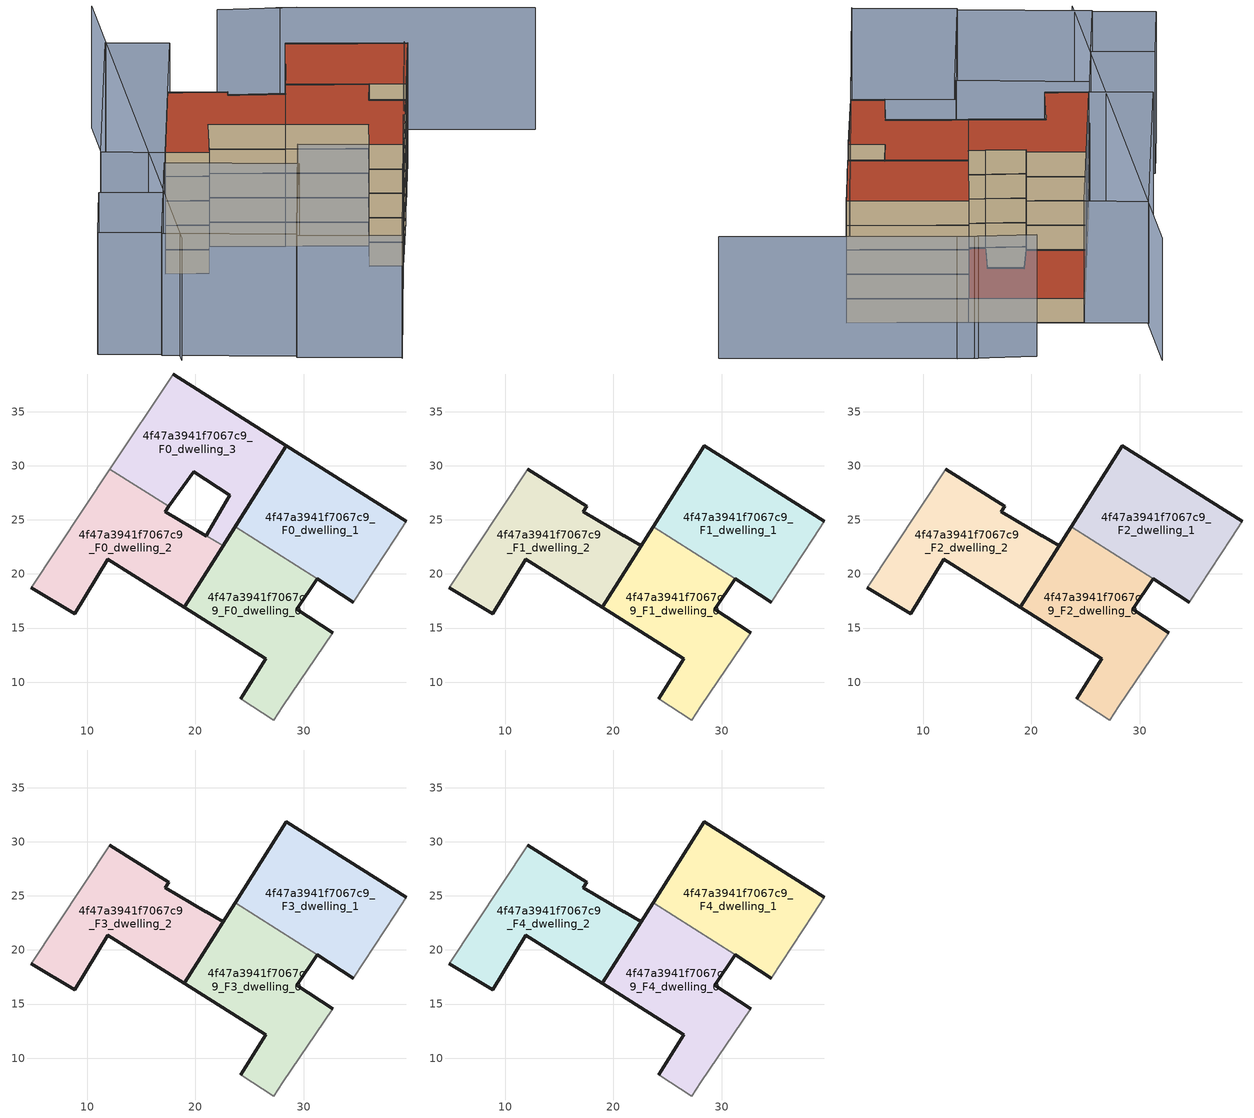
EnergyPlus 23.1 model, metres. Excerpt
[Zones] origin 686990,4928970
4f47a3941f7067c9_F0_dwelling_0
 floor ground (EU_floor_Construction): 28.08,7.77 32.7,14.59 29.38,16.72 31.25,19.58 23.66,24.37 18.95,16.9 26.48,12.15 24.17,8.45 27.26,6.5 z0
 wall outside (EU_wall_Construction): 31.25,19.58 29.38,16.72 32.7,14.59 / 24.17,8.45 26.48,12.15 18.95,16.9 23.66,24.37 z0:3
 wall adiabatic (EU_wall_Construction): 32.7,14.59 28.08,7.77 27.26,6.5 24.17,8.45 z0:3
 wall to 4f47a3941f7067c9_F0_dwelling_1 (EU_wall_Construction): 23.66,24.37 31.25,19.58 z0:3
4f47a3941f7067c9_F0_dwelling_1
 floor ground (EU_floor_Construction): 34.57,17.4 38.45,23.29 39.49,24.88 28.4,31.88 23.66,24.37 31.25,19.58 z0
 wall outside (EU_wall_Construction): 34.57,17.4 31.25,19.58 / 23.66,24.37 28.4,31.88 39.49,24.88 z0:3
 wall adiabatic (EU_wall_Construction): 39.49,24.88 38.45,23.29 34.57,17.4 z0:3
4f47a3941f7067c9_F0_dwelling_2
 floor ground (EU_floor_Construction): 18.95,16.9 22.56,22.61 22.56,22.62 20.98,23.54 20.97,23.54 17.2,25.75 17.55,26.25 12.09,29.7 4.82,18.75 8.84,16.32 11.9,21.36 z0
 wall outside (EU_wall_Construction): 22.56,22.62 22.56,22.61 18.95,16.9 11.9,21.36 8.84,16.32 4.82,18.75 / 17.55,26.25 17.2,25.75 20.97,23.54 20.98,23.54 z0:3
 wall to 4f47a3941f7067c9_F0_dwelling_3 (EU_wall_Construction): 20.98,23.54 22.56,22.62 / 12.09,29.7 17.55,26.25 z0:3
 wall adiabatic (EU_wall_Construction): 4.82,18.75 12.09,29.7 z0:3
4f47a3941f7067c9_F0_dwelling_3
 floor ground (EU_floor_Construction): 22.77,22.95 28.4,31.88 17.93,38.49 12.09,29.7 17.55,26.25 19.84,29.47 23.16,27.29 21.21,23.94 20.98,23.54 22.56,22.62 z0
 wall outside (EU_wall_Construction): 20.98,23.54 21.21,23.94 23.16,27.29 19.84,29.47 17.55,26.25 / 17.93,38.49 28.4,31.88 22.77,22.95 22.56,22.62 z0:3
 wall adiabatic (EU_wall_Construction): 12.09,29.7 17.93,38.49 z0:3
 roof outside (EU_roof_Construction): 28.4,31.88 22.77,22.95 22.56,22.62 20.98,23.54 21.21,23.94 23.16,27.29 19.84,29.47 17.55,26.25 12.09,29.7 17.93,38.49 z3
4f47a3941f7067c9_F1_dwelling_0
 floor to 4f47a3941f7067c9_F0_dwelling_0 (EU_floor_Construction): 28.08,7.77 32.7,14.59 29.38,16.72 31.25,19.58 23.66,24.37 18.95,16.9 26.48,12.15 24.17,8.45 27.26,6.5 z3
 wall outside (EU_wall_Construction): 31.25,19.58 29.38,16.72 32.7,14.59 / 24.17,8.45 26.48,12.15 18.95,16.9 23.66,24.37 z3:6
 wall adiabatic (EU_wall_Construction): 32.7,14.59 28.08,7.77 27.26,6.5 24.17,8.45 z3:6
 wall to 4f47a3941f7067c9_F1_dwelling_1 (EU_wall_Construction): 23.66,24.37 31.25,19.58 z3:6
4f47a3941f7067c9_F1_dwelling_1
 floor to 4f47a3941f7067c9_F0_dwelling_1 (EU_floor_Construction): 34.57,17.4 38.45,23.29 39.49,24.88 28.4,31.88 23.66,24.37 31.25,19.58 z3
 wall outside (EU_wall_Construction): 34.57,17.4 31.25,19.58 / 23.66,24.37 28.4,31.88 39.49,24.88 z3:6
 wall adiabatic (EU_wall_Construction): 39.49,24.88 38.45,23.29 34.57,17.4 z3:6
4f47a3941f7067c9_F1_dwelling_2
 floor to 4f47a3941f7067c9_F0_dwelling_2 (EU_floor_Construction): 18.95,16.9 22.56,22.61 22.56,22.62 20.98,23.54 20.97,23.54 17.2,25.75 17.55,26.25 12.09,29.7 4.82,18.75 8.84,16.32 11.9,21.36 z3
 wall outside (EU_wall_Construction): 12.09,29.7 17.55,26.25 17.2,25.75 20.97,23.54 20.98,23.54 22.56,22.62 22.56,22.61 18.95,16.9 11.9,21.36 8.84,16.32 4.82,18.75 z3:6
 wall adiabatic (EU_wall_Construction): 4.82,18.75 12.09,29.7 z3:6
4f47a3941f7067c9_F2_dwelling_0
 floor to 4f47a3941f7067c9_F1_dwelling_0 (EU_floor_Construction): 28.08,7.77 32.7,14.59 29.38,16.72 31.25,19.58 23.66,24.37 18.95,16.9 26.48,12.15 24.17,8.45 27.26,6.5 z6
 wall outside (EU_wall_Construction): 31.25,19.58 29.38,16.72 32.7,14.59 / 24.17,8.45 26.48,12.15 18.95,16.9 23.66,24.37 z6:9
 wall adiabatic (EU_wall_Construction): 32.7,14.59 28.08,7.77 27.26,6.5 24.17,8.45 z6:9
 wall to 4f47a3941f7067c9_F2_dwelling_1 (EU_wall_Construction): 23.66,24.37 31.25,19.58 z6:9
4f47a3941f7067c9_F2_dwelling_1
 floor to 4f47a3941f7067c9_F1_dwelling_1 (EU_floor_Construction): 34.57,17.4 38.45,23.29 39.49,24.88 28.4,31.88 23.66,24.37 31.25,19.58 z6
 wall outside (EU_wall_Construction): 34.57,17.4 31.25,19.58 / 23.66,24.37 28.4,31.88 39.49,24.88 z6:9
 wall adiabatic (EU_wall_Construction): 39.49,24.88 38.45,23.29 34.57,17.4 z6:9
4f47a3941f7067c9_F2_dwelling_2
 floor to 4f47a3941f7067c9_F1_dwelling_2 (EU_floor_Construction): 18.95,16.9 22.56,22.61 22.56,22.62 20.98,23.54 20.97,23.54 17.2,25.75 17.55,26.25 12.09,29.7 4.82,18.75 8.84,16.32 11.9,21.36 z6
 wall outside (EU_wall_Construction): 12.09,29.7 17.55,26.25 17.2,25.75 20.97,23.54 20.98,23.54 22.56,22.62 22.56,22.61 18.95,16.9 11.9,21.36 8.84,16.32 4.82,18.75 z6:9
 wall adiabatic (EU_wall_Construction): 4.82,18.75 12.09,29.7 z6:9
4f47a3941f7067c9_F3_dwelling_0
 floor to 4f47a3941f7067c9_F2_dwelling_0 (EU_floor_Construction): 28.08,7.77 32.7,14.59 29.38,16.72 31.25,19.58 23.66,24.37 18.95,16.9 26.48,12.15 24.17,8.45 27.26,6.5 z9
 wall outside (EU_wall_Construction): 31.25,19.58 29.38,16.72 32.7,14.59 / 24.17,8.45 26.48,12.15 18.95,16.9 23.66,24.37 z9:12
 wall adiabatic (EU_wall_Construction): 32.7,14.59 28.08,7.77 27.26,6.5 24.17,8.45 z9:12
 wall to 4f47a3941f7067c9_F3_dwelling_1 (EU_wall_Construction): 23.66,24.37 31.25,19.58 z9:12
4f47a3941f7067c9_F3_dwelling_1
 floor to 4f47a3941f7067c9_F2_dwelling_1 (EU_floor_Construction): 34.57,17.4 38.45,23.29 39.49,24.88 28.4,31.88 23.66,24.37 31.25,19.58 z9
 wall outside (EU_wall_Construction): 34.57,17.4 31.25,19.58 / 23.66,24.37 28.4,31.88 39.49,24.88 z9:12
 wall adiabatic (EU_wall_Construction): 39.49,24.88 38.45,23.29 34.57,17.4 z9:12
4f47a3941f7067c9_F3_dwelling_2
 floor to 4f47a3941f7067c9_F2_dwelling_2 (EU_floor_Construction): 18.95,16.9 22.56,22.61 22.56,22.62 20.98,23.54 20.97,23.54 17.2,25.75 17.55,26.25 12.09,29.7 4.82,18.75 8.84,16.32 11.9,21.36 z9
 wall outside (EU_wall_Construction): 12.09,29.7 17.55,26.25 17.2,25.75 20.97,23.54 20.98,23.54 22.56,22.62 22.56,22.61 18.95,16.9 11.9,21.36 8.84,16.32 4.82,18.75 z9:12
 wall adiabatic (EU_wall_Construction): 4.82,18.75 12.09,29.7 z9:12
4f47a3941f7067c9_F4_dwelling_0
 floor to 4f47a3941f7067c9_F3_dwelling_0 (EU_floor_Construction): 28.08,7.77 32.7,14.59 29.38,16.72 31.25,19.58 23.66,24.37 18.95,16.9 26.48,12.15 24.17,8.45 27.26,6.5 z12
 wall outside (EU_wall_Construction): 31.25,19.58 29.38,16.72 32.7,14.59 / 24.17,8.45 26.48,12.15 18.95,16.9 23.66,24.37 z12:15
 wall adiabatic (EU_wall_Construction): 32.7,14.59 28.08,7.77 27.26,6.5 24.17,8.45 z12:15
 wall to 4f47a3941f7067c9_F4_dwelling_1 (EU_wall_Construction): 23.66,24.37 31.25,19.58 z12:15
 roof outside (EU_roof_Construction): 31.25,19.58 29.38,16.72 32.7,14.59 28.08,7.77 27.26,6.5 24.17,8.45 26.48,12.15 18.95,16.9 23.66,24.37 z15
4f47a3941f7067c9_F4_dwelling_1
 floor to 4f47a3941f7067c9_F3_dwelling_1 (EU_floor_Construction): 34.57,17.4 38.45,23.29 39.49,24.88 28.4,31.88 23.66,24.37 31.25,19.58 z12
 wall outside (EU_wall_Construction): 34.57,17.4 31.25,19.58 / 23.66,24.37 28.4,31.88 39.49,24.88 z12:15
 wall adiabatic (EU_wall_Construction): 39.49,24.88 38.45,23.29 34.57,17.4 z12:15
 roof outside (EU_roof_Construction): 39.49,24.88 38.45,23.29 34.57,17.4 31.25,19.58 23.66,24.37 28.4,31.88 z15
4f47a3941f7067c9_F4_dwelling_2
 floor to 4f47a3941f7067c9_F3_dwelling_2 (EU_floor_Construction): 18.95,16.9 22.56,22.61 22.56,22.62 20.98,23.54 20.97,23.54 17.2,25.75 17.55,26.25 12.09,29.7 4.82,18.75 8.84,16.32 11.9,21.36 z12
 wall outside (EU_wall_Construction): 12.09,29.7 17.55,26.25 17.2,25.75 20.97,23.54 20.98,23.54 22.56,22.62 22.56,22.61 18.95,16.9 11.9,21.36 8.84,16.32 4.82,18.75 z12:15
 wall adiabatic (EU_wall_Construction): 4.82,18.75 12.09,29.7 z12:15
 roof outside (EU_roof_Construction): 17.55,26.25 17.2,25.75 20.97,23.54 20.98,23.54 22.56,22.62 22.56,22.61 18.95,16.9 11.9,21.36 8.84,16.32 4.82,18.75 12.09,29.7 z15
shading: 16.46,-10.21 39.32,25.29 / 15.23,49.8 -3.67,2.15 / 33.62,37.76 26.17,41.89 / 55.16,23.99 31.65,38.88 / 27.26,6.5 16.53,-10.1 / 16.53,-10.1 7.03,-3.96 / 7.03,-3.96 17.76,12.64 / 17.76,12.64 27.26,6.5 / 15.6,8.99 7.15,-3.78 / 7.15,-3.78 -4.91,4.2 / -4.91,4.2 3.54,16.97 / 3.54,16.97 15.6,8.99 / -0.08,11.5 -4.83,4.25 / -4.83,4.25 -10.58,8.01 / -10.58,8.01 -5.83,15.27 / -5.83,15.27 -0.08,11.5 / 17.93,38.49 4.82,18.75 / 4.82,18.75 -0.93,22.57 / -0.93,22.57 12.18,42.31 / 12.18,42.31 17.93,38.49 z0:15
[Building]
EU S2 Campaign: North Axis=0; Terrain=City; Solar Distribution=FullExterior
[Site:Location]
Bologna: Latitude=44.5; Longitude=11.25; Time Zone=1; Elevation=37
[SizingPeriod:WeatherFileDays]
AnnualSizingPeriod: Begin Month=1; Begin Day of Month=1; End Month=12; End Day of Month=31; Day of Week for Start Day=Monday; Use Weather File Daylight Saving Period=No; Use Weather File Rain and Snow Indicators=No
[MATERIAL]
EU_InternalMass_Material: Roughness=MediumRough; Thickness=0.1; Conductivity=1; Density=1800; Specific Heat=900; Thermal Absorptance=0.9; Solar Absorptance=0.7; Visible Absorptance=0.7
[MATERIAL:NOMASS] Roughness=MediumRough; Thermal Absorptance=0.9; Solar Absorptance=0.7; Visible Absorptance=0.7
Name | Thermal Resistance
EU_wall_NoMass | 0.905828
EU_roof_NoMass | 0.37593
EU_floor_NoMass | 0.67114
[CONSTRUCTION]
EU_wall_Construction: EU_wall_NoMass
EU_roof_Construction: EU_roof_NoMass
EU_floor_Construction: EU_floor_NoMass
EU_InternalMass_Construction: EU_InternalMass_Material
[ZONE] Type=1; Multiplier=1; Ceiling Height=autocalculate; Floor Area=autocalculate; Part of Total Floor Area=Yes
Name | Volume
4f47a3941f7067c9_F0_dwelling_0; 4f47a3941f7067c9_F1_dwelling_0; 4f47a3941f7067c9_F2_dwelling_0; 4f47a3941f7067c9_F3_dwelling_0; 4f47a3941f7067c9_F4_dwelling_0 | 347.347
4f47a3941f7067c9_F0_dwelling_1; 4f47a3941f7067c9_F1_dwelling_1; 4f47a3941f7067c9_F2_dwelling_1; 4f47a3941f7067c9_F3_dwelling_1; 4f47a3941f7067c9_F4_dwelling_1 | 347.47
4f47a3941f7067c9_F0_dwelling_2; 4f47a3941f7067c9_F1_dwelling_2; 4f47a3941f7067c9_F2_dwelling_2; 4f47a3941f7067c9_F3_dwelling_2; 4f47a3941f7067c9_F4_dwelling_2 | 345.028
4f47a3941f7067c9_F0_dwelling_3 | 349.797
[INTERNALMASS] Construction=EU_InternalMass_Construction
Name | Zone or ZoneList | Surface Area
4f47a3941f7067c9_F0_dwelling_0_EU_InternalMass | 4f47a3941f7067c9_F0_dwelling_0 | 115.782
4f47a3941f7067c9_F0_dwelling_1_EU_InternalMass | 4f47a3941f7067c9_F0_dwelling_1 | 115.823
4f47a3941f7067c9_F0_dwelling_2_EU_InternalMass | 4f47a3941f7067c9_F0_dwelling_2 | 115.009
4f47a3941f7067c9_F0_dwelling_3_EU_InternalMass | 4f47a3941f7067c9_F0_dwelling_3 | 116.599
4f47a3941f7067c9_F1_dwelling_0_EU_InternalMass | 4f47a3941f7067c9_F1_dwelling_0 | 231.602
4f47a3941f7067c9_F1_dwelling_1_EU_InternalMass | 4f47a3941f7067c9_F1_dwelling_1 | 115.809
4f47a3941f7067c9_F1_dwelling_2_EU_InternalMass | 4f47a3941f7067c9_F1_dwelling_2 | 115.8
4f47a3941f7067c9_F2_dwelling_0_EU_InternalMass | 4f47a3941f7067c9_F2_dwelling_0 | 231.602
4f47a3941f7067c9_F2_dwelling_1_EU_InternalMass | 4f47a3941f7067c9_F2_dwelling_1 | 115.809
4f47a3941f7067c9_F2_dwelling_2_EU_InternalMass | 4f47a3941f7067c9_F2_dwelling_2 | 115.8
4f47a3941f7067c9_F3_dwelling_0_EU_InternalMass | 4f47a3941f7067c9_F3_dwelling_0 | 231.602
4f47a3941f7067c9_F3_dwelling_1_EU_InternalMass | 4f47a3941f7067c9_F3_dwelling_1 | 115.809
4f47a3941f7067c9_F3_dwelling_2_EU_InternalMass | 4f47a3941f7067c9_F3_dwelling_2 | 115.8
4f47a3941f7067c9_F4_dwelling_0_EU_InternalMass | 4f47a3941f7067c9_F4_dwelling_0 | 231.602
4f47a3941f7067c9_F4_dwelling_1_EU_InternalMass | 4f47a3941f7067c9_F4_dwelling_1 | 115.809
4f47a3941f7067c9_F4_dwelling_2_EU_InternalMass | 4f47a3941f7067c9_F4_dwelling_2 | 115.8
[OTHEREQUIPMENT] Fuel Type=Electricity; Design Level Calculation Method=Watts/Area; Power per Zone Floor Area=1; Fraction Latent=0; Fraction Radiant=0; Fraction Lost=0; Carbon Dioxide Generation Rate=0; EndUse Subcategory=EU_Step8_InternalGains
Name | Zone or ZoneList or Space or SpaceList | Schedule
EU_Step8_InternalGain_4f47a3941f7067c9_F0_dwelling_0_f000 | 4f47a3941f7067c9_F0_dwelling_0 | EU_Step8_GainSchedule_4f47a3941f7067c9_F0_dwelling_0_f000
EU_Step8_InternalGain_4f47a3941f7067c9_F0_dwelling_1_f000 | 4f47a3941f7067c9_F0_dwelling_1 | EU_Step8_GainSchedule_4f47a3941f7067c9_F0_dwelling_1_f000
EU_Step8_InternalGain_4f47a3941f7067c9_F0_dwelling_2_f000 | 4f47a3941f7067c9_F0_dwelling_2 | EU_Step8_GainSchedule_4f47a3941f7067c9_F0_dwelling_2_f000
EU_Step8_InternalGain_4f47a3941f7067c9_F0_dwelling_3_f000 | 4f47a3941f7067c9_F0_dwelling_3 | EU_Step8_GainSchedule_4f47a3941f7067c9_F0_dwelling_3_f000
EU_Step8_InternalGain_4f47a3941f7067c9_F1_dwelling_0_f000 | 4f47a3941f7067c9_F1_dwelling_0 | EU_Step8_GainSchedule_4f47a3941f7067c9_F1_dwelling_0_f000
EU_Step8_InternalGain_4f47a3941f7067c9_F1_dwelling_1_f000 | 4f47a3941f7067c9_F1_dwelling_1 | EU_Step8_GainSchedule_4f47a3941f7067c9_F1_dwelling_1_f000
EU_Step8_InternalGain_4f47a3941f7067c9_F1_dwelling_2_f000 | 4f47a3941f7067c9_F1_dwelling_2 | EU_Step8_GainSchedule_4f47a3941f7067c9_F1_dwelling_2_f000
EU_Step8_InternalGain_4f47a3941f7067c9_F2_dwelling_0_f000 | 4f47a3941f7067c9_F2_dwelling_0 | EU_Step8_GainSchedule_4f47a3941f7067c9_F2_dwelling_0_f000
EU_Step8_InternalGain_4f47a3941f7067c9_F2_dwelling_1_f000 | 4f47a3941f7067c9_F2_dwelling_1 | EU_Step8_GainSchedule_4f47a3941f7067c9_F2_dwelling_1_f000
EU_Step8_InternalGain_4f47a3941f7067c9_F2_dwelling_2_f000 | 4f47a3941f7067c9_F2_dwelling_2 | EU_Step8_GainSchedule_4f47a3941f7067c9_F2_dwelling_2_f000
EU_Step8_InternalGain_4f47a3941f7067c9_F3_dwelling_0_f000 | 4f47a3941f7067c9_F3_dwelling_0 | EU_Step8_GainSchedule_4f47a3941f7067c9_F3_dwelling_0_f000
EU_Step8_InternalGain_4f47a3941f7067c9_F3_dwelling_1_f000 | 4f47a3941f7067c9_F3_dwelling_1 | EU_Step8_GainSchedule_4f47a3941f7067c9_F3_dwelling_1_f000
EU_Step8_InternalGain_4f47a3941f7067c9_F3_dwelling_2_f000 | 4f47a3941f7067c9_F3_dwelling_2 | EU_Step8_GainSchedule_4f47a3941f7067c9_F3_dwelling_2_f000
EU_Step8_InternalGain_4f47a3941f7067c9_F4_dwelling_0_f000 | 4f47a3941f7067c9_F4_dwelling_0 | EU_Step8_GainSchedule_4f47a3941f7067c9_F4_dwelling_0_f000
EU_Step8_InternalGain_4f47a3941f7067c9_F4_dwelling_1_f000 | 4f47a3941f7067c9_F4_dwelling_1 | EU_Step8_GainSchedule_4f47a3941f7067c9_F4_dwelling_1_f000
EU_Step8_InternalGain_4f47a3941f7067c9_F4_dwelling_2_f000 | 4f47a3941f7067c9_F4_dwelling_2 | EU_Step8_GainSchedule_4f47a3941f7067c9_F4_dwelling_2_f000
[ZONEVENTILATION:DESIGNFLOWRATE] Schedule=EU_AlwaysOn; Design Flow Rate Calculation Method=AirChanges/Hour; Air Changes per Hour=0.73129; Ventilation Type=Natural; Fan Pressure Rise=0; Fan Total Efficiency=1; Constant Term Coefficient=1; Temperature Term Coefficient=0; Velocity Term Coefficient=0; Velocity Squared Term Coefficient=0; Minimum Indoor Temperature=-100; Maximum Indoor Temperature=100; Delta Temperature=-100; Minimum Outdoor Temperature=-100; Maximum Outdoor Temperature=100; Maximum Wind Speed=40
Name | Zone or ZoneList or Space or SpaceList
EU_ConstantAir_4f47a3941f7067c9_F0_dwelling_0 | 4f47a3941f7067c9_F0_dwelling_0
EU_ConstantAir_4f47a3941f7067c9_F0_dwelling_1 | 4f47a3941f7067c9_F0_dwelling_1
EU_ConstantAir_4f47a3941f7067c9_F0_dwelling_2 | 4f47a3941f7067c9_F0_dwelling_2
EU_ConstantAir_4f47a3941f7067c9_F0_dwelling_3 | 4f47a3941f7067c9_F0_dwelling_3
EU_ConstantAir_4f47a3941f7067c9_F1_dwelling_0 | 4f47a3941f7067c9_F1_dwelling_0
EU_ConstantAir_4f47a3941f7067c9_F1_dwelling_1 | 4f47a3941f7067c9_F1_dwelling_1
EU_ConstantAir_4f47a3941f7067c9_F1_dwelling_2 | 4f47a3941f7067c9_F1_dwelling_2
EU_ConstantAir_4f47a3941f7067c9_F2_dwelling_0 | 4f47a3941f7067c9_F2_dwelling_0
EU_ConstantAir_4f47a3941f7067c9_F2_dwelling_1 | 4f47a3941f7067c9_F2_dwelling_1
EU_ConstantAir_4f47a3941f7067c9_F2_dwelling_2 | 4f47a3941f7067c9_F2_dwelling_2
EU_ConstantAir_4f47a3941f7067c9_F3_dwelling_0 | 4f47a3941f7067c9_F3_dwelling_0
EU_ConstantAir_4f47a3941f7067c9_F3_dwelling_1 | 4f47a3941f7067c9_F3_dwelling_1
EU_ConstantAir_4f47a3941f7067c9_F3_dwelling_2 | 4f47a3941f7067c9_F3_dwelling_2
EU_ConstantAir_4f47a3941f7067c9_F4_dwelling_0 | 4f47a3941f7067c9_F4_dwelling_0
EU_ConstantAir_4f47a3941f7067c9_F4_dwelling_1 | 4f47a3941f7067c9_F4_dwelling_1
EU_ConstantAir_4f47a3941f7067c9_F4_dwelling_2 | 4f47a3941f7067c9_F4_dwelling_2
[HVACTEMPLATE:THERMOSTAT] Constant Heating Setpoint=20; Constant Cooling Setpoint=50
EU_HeatOnly_4f47a3941f7067c9_F0_dwelling_0; EU_HeatOnly_4f47a3941f7067c9_F0_dwelling_1; EU_HeatOnly_4f47a3941f7067c9_F0_dwelling_2; EU_HeatOnly_4f47a3941f7067c9_F0_dwelling_3; EU_HeatOnly_4f47a3941f7067c9_F1_dwelling_0; EU_HeatOnly_4f47a3941f7067c9_F1_dwelling_1; EU_HeatOnly_4f47a3941f7067c9_F1_dwelling_2; EU_HeatOnly_4f47a3941f7067c9_F2_dwelling_0; EU_HeatOnly_4f47a3941f7067c9_F2_dwelling_1; EU_HeatOnly_4f47a3941f7067c9_F2_dwelling_2; EU_HeatOnly_4f47a3941f7067c9_F3_dwelling_0; EU_HeatOnly_4f47a3941f7067c9_F3_dwelling_1; EU_HeatOnly_4f47a3941f7067c9_F3_dwelling_2; EU_HeatOnly_4f47a3941f7067c9_F4_dwelling_0; EU_HeatOnly_4f47a3941f7067c9_F4_dwelling_1; EU_HeatOnly_4f47a3941f7067c9_F4_dwelling_2
[HVACTEMPLATE:ZONE:IDEALLOADSAIRSYSTEM] System Availability Schedule=EU_AlwaysOn; Maximum Heating Supply Air Temperature=50; Minimum Cooling Supply Air Temperature=13; Maximum Heating Supply Air Humidity Ratio=0.0156; Minimum Cooling Supply Air Humidity Ratio=0.0077; Heating Limit=NoLimit; Cooling Limit=NoLimit; Heating Availability Schedule=EU_AlwaysOn; Cooling Availability Schedule=EU_CoolingOff; Dehumidification Control Type=ConstantSensibleHeatRatio; Cooling Sensible Heat Ratio=0.7; Dehumidification Setpoint=60; Humidification Control Type=None; Humidification Setpoint=30; Outdoor Air Method=None; Outdoor Air Flow Rate per Person=0.00944; Outdoor Air Flow Rate per Zone Floor Area=0; Outdoor Air Flow Rate per Zone=0; Demand Controlled Ventilation Type=None; Outdoor Air Economizer Type=NoEconomizer; Heat Recovery Type=None; Sensible Heat Recovery Effectiveness=0.7; Latent Heat Recovery Effectiveness=0.65
Name | Template Thermostat
4f47a3941f7067c9_F0_dwelling_0 | EU_HeatOnly_4f47a3941f7067c9_F0_dwelling_0
4f47a3941f7067c9_F0_dwelling_1 | EU_HeatOnly_4f47a3941f7067c9_F0_dwelling_1
4f47a3941f7067c9_F0_dwelling_2 | EU_HeatOnly_4f47a3941f7067c9_F0_dwelling_2
4f47a3941f7067c9_F0_dwelling_3 | EU_HeatOnly_4f47a3941f7067c9_F0_dwelling_3
4f47a3941f7067c9_F1_dwelling_0 | EU_HeatOnly_4f47a3941f7067c9_F1_dwelling_0
4f47a3941f7067c9_F1_dwelling_1 | EU_HeatOnly_4f47a3941f7067c9_F1_dwelling_1
4f47a3941f7067c9_F1_dwelling_2 | EU_HeatOnly_4f47a3941f7067c9_F1_dwelling_2
4f47a3941f7067c9_F2_dwelling_0 | EU_HeatOnly_4f47a3941f7067c9_F2_dwelling_0
4f47a3941f7067c9_F2_dwelling_1 | EU_HeatOnly_4f47a3941f7067c9_F2_dwelling_1
4f47a3941f7067c9_F2_dwelling_2 | EU_HeatOnly_4f47a3941f7067c9_F2_dwelling_2
4f47a3941f7067c9_F3_dwelling_0 | EU_HeatOnly_4f47a3941f7067c9_F3_dwelling_0
4f47a3941f7067c9_F3_dwelling_1 | EU_HeatOnly_4f47a3941f7067c9_F3_dwelling_1
4f47a3941f7067c9_F3_dwelling_2 | EU_HeatOnly_4f47a3941f7067c9_F3_dwelling_2
4f47a3941f7067c9_F4_dwelling_0 | EU_HeatOnly_4f47a3941f7067c9_F4_dwelling_0
4f47a3941f7067c9_F4_dwelling_1 | EU_HeatOnly_4f47a3941f7067c9_F4_dwelling_1
4f47a3941f7067c9_F4_dwelling_2 | EU_HeatOnly_4f47a3941f7067c9_F4_dwelling_2
[SIZING:ZONE] Zone Cooling Design Supply Air Temperature Input Method=SupplyAirTemperature; Zone Cooling Design Supply Air Temperature=13; Zone Heating Design Supply Air Temperature Input Method=SupplyAirTemperature; Zone Heating Design Supply Air Temperature=50; Zone Cooling Design Supply Air Humidity Ratio=0.008; Zone Heating Design Supply Air Humidity Ratio=0.008; Cooling Design Air Flow Method=DesignDay; Cooling Design Air Flow Rate=0; Cooling Minimum Air Flow per Zone Floor Area=0.000762; Cooling Minimum Air Flow=0; Cooling Minimum Air Flow Fraction=0.2; Heating Design Air Flow Method=DesignDay; Heating Design Air Flow Rate=0; Heating Maximum Air Flow per Zone Floor Area=0.002032; Heating Maximum Air Flow=0.141576; Heating Maximum Air Flow Fraction=0.3; Account for Dedicated Outdoor Air System=No; Dedicated Outdoor Air System Control Strategy=NeutralSupplyAir; Dedicated Outdoor Air Low Setpoint Temperature for Design=autosize; Dedicated Outdoor Air High Setpoint Temperature for Design=autosize; Zone Load Sizing Method=Sensible Load Only No Latent Load; Zone Latent Cooling Design Supply Air Humidity Ratio Input Method=HumidityRatioDifference; Zone Cooling Design Supply Air Humidity Ratio Difference=0.005; Zone Latent Heating Design Supply Air Humidity Ratio Input Method=HumidityRatioDifference; Zone Humidification Design Supply Air Humidity Ratio Difference=0.005
4f47a3941f7067c9_F0_dwelling_0; 4f47a3941f7067c9_F0_dwelling_1; 4f47a3941f7067c9_F0_dwelling_2; 4f47a3941f7067c9_F0_dwelling_3; 4f47a3941f7067c9_F1_dwelling_0; 4f47a3941f7067c9_F1_dwelling_1; 4f47a3941f7067c9_F1_dwelling_2; 4f47a3941f7067c9_F2_dwelling_0; 4f47a3941f7067c9_F2_dwelling_1; 4f47a3941f7067c9_F2_dwelling_2; 4f47a3941f7067c9_F3_dwelling_0; 4f47a3941f7067c9_F3_dwelling_1; 4f47a3941f7067c9_F3_dwelling_2; 4f47a3941f7067c9_F4_dwelling_0; 4f47a3941f7067c9_F4_dwelling_1; 4f47a3941f7067c9_F4_dwelling_2
[SCHEDULE:CONSTANT]
Name | Hourly Value
EU_AlwaysOn | 1
EU_CoolingOff | 0
[SCHEDULE:FILE] Column Number=1; Rows to Skip at Top=0; Number of Hours of Data=8760; Column Separator=Comma; Interpolate to Timestep=No; Minutes per Item=60; Adjust Schedule for Daylight Savings=Yes
Name | File
EU_Step8_GainSchedule_4f47a3941f7067c9_F0_dwelling_0_f000 | ../../schedules/4f47a3941f7067c9/4f47a3941f7067c9_F0_dwelling_0_f000_gain.csv
EU_Step8_GainSchedule_4f47a3941f7067c9_F0_dwelling_1_f000 | ../../schedules/4f47a3941f7067c9/4f47a3941f7067c9_F0_dwelling_1_f000_gain.csv
EU_Step8_GainSchedule_4f47a3941f7067c9_F0_dwelling_2_f000 | ../../schedules/4f47a3941f7067c9/4f47a3941f7067c9_F0_dwelling_2_f000_gain.csv
EU_Step8_GainSchedule_4f47a3941f7067c9_F0_dwelling_3_f000 | ../../schedules/4f47a3941f7067c9/4f47a3941f7067c9_F0_dwelling_3_f000_gain.csv
EU_Step8_GainSchedule_4f47a3941f7067c9_F1_dwelling_0_f000 | ../../schedules/4f47a3941f7067c9/4f47a3941f7067c9_F1_dwelling_0_f000_gain.csv
EU_Step8_GainSchedule_4f47a3941f7067c9_F1_dwelling_1_f000 | ../../schedules/4f47a3941f7067c9/4f47a3941f7067c9_F1_dwelling_1_f000_gain.csv
EU_Step8_GainSchedule_4f47a3941f7067c9_F1_dwelling_2_f000 | ../../schedules/4f47a3941f7067c9/4f47a3941f7067c9_F1_dwelling_2_f000_gain.csv
EU_Step8_GainSchedule_4f47a3941f7067c9_F2_dwelling_0_f000 | ../../schedules/4f47a3941f7067c9/4f47a3941f7067c9_F2_dwelling_0_f000_gain.csv
EU_Step8_GainSchedule_4f47a3941f7067c9_F2_dwelling_1_f000 | ../../schedules/4f47a3941f7067c9/4f47a3941f7067c9_F2_dwelling_1_f000_gain.csv
EU_Step8_GainSchedule_4f47a3941f7067c9_F2_dwelling_2_f000 | ../../schedules/4f47a3941f7067c9/4f47a3941f7067c9_F2_dwelling_2_f000_gain.csv
EU_Step8_GainSchedule_4f47a3941f7067c9_F3_dwelling_0_f000 | ../../schedules/4f47a3941f7067c9/4f47a3941f7067c9_F3_dwelling_0_f000_gain.csv
EU_Step8_GainSchedule_4f47a3941f7067c9_F3_dwelling_1_f000 | ../../schedules/4f47a3941f7067c9/4f47a3941f7067c9_F3_dwelling_1_f000_gain.csv
EU_Step8_GainSchedule_4f47a3941f7067c9_F3_dwelling_2_f000 | ../../schedules/4f47a3941f7067c9/4f47a3941f7067c9_F3_dwelling_2_f000_gain.csv
EU_Step8_GainSchedule_4f47a3941f7067c9_F4_dwelling_0_f000 | ../../schedules/4f47a3941f7067c9/4f47a3941f7067c9_F4_dwelling_0_f000_gain.csv
EU_Step8_GainSchedule_4f47a3941f7067c9_F4_dwelling_1_f000 | ../../schedules/4f47a3941f7067c9/4f47a3941f7067c9_F4_dwelling_1_f000_gain.csv
EU_Step8_GainSchedule_4f47a3941f7067c9_F4_dwelling_2_f000 | ../../schedules/4f47a3941f7067c9/4f47a3941f7067c9_F4_dwelling_2_f000_gain.csv
